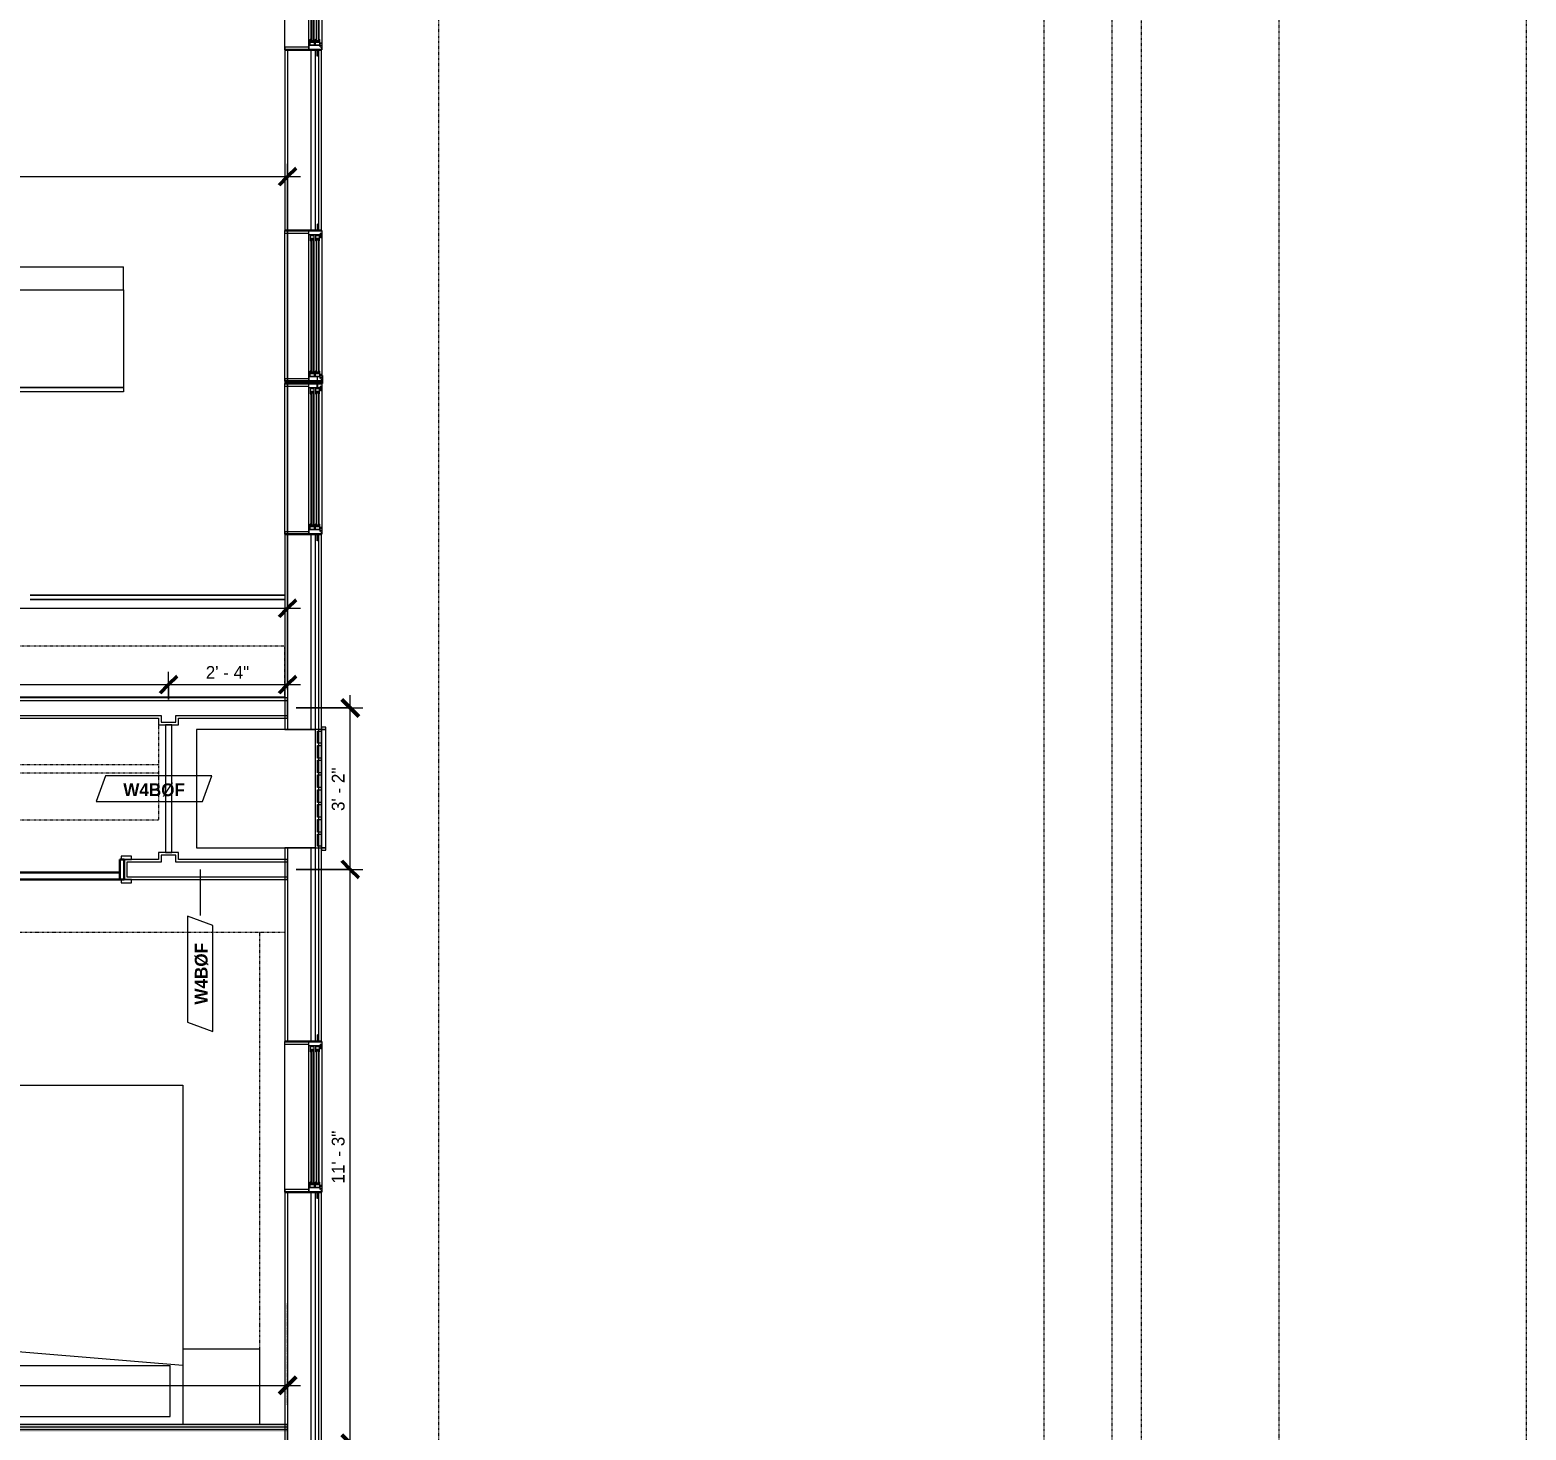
# Model space of a CAD drawing. Header units: inches. Extents: x -4010 to -1814, y 9846 to 12241.
# Drawn here: x -2165.4 to -1813.5, y 10418.9 to 10748.3 of the extents above; entities that cross this region are included whole.
import ezdxf

# ---------------------------------------------------------------- set-up
doc = ezdxf.new("R2010")
doc.units = ezdxf.units.IN
doc.header["$MEASUREMENT"] = 0
for name, pattern in [('Aligning Line 1_8_', [0.25, 0.125, -0.125]), ('Aligning Line 1_8__2_', [0.25, 0.125, -0.125]), ('Dash', [0.25, 0.125, -0.125]), ('Dash 3_32_', [0.1875, 0.09375, -0.09375]), ('Dash_2_', [0.25, 0.125, -0.125])]:
    doc.linetypes.add(name, pattern=pattern)
for name, color, linetype, lineweight in [('0-1', 7, 'Continuous', 5), ('0-2', 7, 'Continuous', 9), ('A-ANNO-DIMS', 211, 'Continuous', 9), ('A-ANNO-DIMS-32', 211, 'Continuous', 9), ('A-DETL-1', 90, 'Dash 3_32_', 18), ('A-DETL-GENF-HDLN-1', 7, 'Dash', 9), ('A-DETL-GENF-HDLN-2', 1, 'Continuous', 18), ('A-DOOR-3', 31, 'Continuous', 9), ('A-DOOR-4', 31, 'Continuous', 30), ('A-DOOR-FRAM-3', 31, 'Continuous', 30), ('A-GENM-1', 7, 'Continuous', 9), ('A-GLAZ', 151, 'Continuous', 18), ('A-GLAZ-1', 10, 'Continuous', 30), ('A-GLAZ-2', 7, 'Continuous', 9), ('A-WALL', 113, 'Continuous', 18), ('A-WALL-1', 7, 'Continuous', 9), ('A-WALL-2', 250, 'Continuous', 18), ('A-WALL-3', 113, 'Continuous', 9), ('A-WALL-IDEN', 211, 'Continuous', 9), ('G-ANNO-SYMB', 111, 'Aligning Line 1_8_', 9), ('G-ANNO-SYMB-1', 147, 'Aligning Line 1_8_', 9), ('G-ANNO-SYMB-2', 147, 'Aligning Line 1_8__2_', 9), ('G-ANNO-SYMB-4', 111, 'Dash_2_', 9), ('I-FURN', 30, 'Continuous', 9), ('I-FURN-HDLN', 30, 'Dash', 9), ('I-WALL-2', 241, 'Continuous', 5), ('I-WALL-3', 7, 'Continuous', 9), ('Q-CASE', 31, 'Continuous', 9), ('Q-CASE-HDLN', 31, 'Dash', 9)]:
    doc.layers.add(name, color=color, linetype=linetype, lineweight=lineweight)
doc.styles.add('Century Gothic', font='ufonts.com_century-gothic.ttf', dxfattribs={"height": 3})
doc.styles.add('Century Gothic_B_1', font='GOTHICB.TTF', dxfattribs={"height": 3})
doc.dimstyles.new('OD_1__HACK_2', dxfattribs={"dimscale": 12, "dimtxt": 3.132505, "dimasz": 0.333333, "dimexe": 0.25, "dimexo": 0.166667, "dimgap": 0.041667, "dimtad": 1, "dimdec": 4, "dimrnd": 0.0625, "dimzin": 3, "dimdsep": 46, "dimlunit": 4, "dimtxsty": 'Century Gothic', "dimblk1": 'OBLIQUE', "dimblk2": 'OBLIQUE', "dimsah": 1, "dimcen": 0.09, "dimdle": 0.25, "dimazin": 0, "dimtfac": 1, "dimtdec": 4, "dimtix": 1, "dimtmove": 0, "dimatfit": 3, "dimfxl": 1, "dimtvp": 1, "dimtfill": 1, "dimfrac": 2, "dimtolj": 1, "dimtzin": 0, "dimarcsym": 2})

# ---------------------------------------------------------------- blocks, each defined once
blk = doc.blocks.new('Window-Double_Hung-Marvin-Essential - ESDH3066 - 1st Floor-3090114-UNIT PLANS - 1ST FLOOR')
at = {"layer": 'A-DETL-GENF-HDLN-1'}
blk.add_line((16.1, -4.34), (-16.5, -4.34), dxfattribs=at)
at = {"layer": 'A-DETL-GENF-HDLN-2'}
for p, q in [((-17.13, 4.31), (-17.75, 4.31)), ((-17.13, -1.28), (-17.13, 4.31)), ((17.12, 4.31), (17.75, 4.31)), ((17.12, 4.31), (17.12, -1.28)), ((-19.25, -3.36), (-19.25, -3.31)), ((-19.25, -3.31), (-17.9, -3.31)), ((-17.75, -3.36), (-19.25, -3.36)), ((-17.9, -3.31), (-17.9, -3.2)), ((-17.9, -3.2), (-17.75, -3.2)), ((-16.72, -1.31), (-17.75, -1.31)), ((-17.75, -4.41), (-17.75, -1.31)), ((-16.72, -3.9), (-16.72, -1.31)), ((-16.56, -1.66), (-15.34, -1.66)), ((-16.56, -1.66), (-16.56, -2.59)), ((-15.34, -2.59), (-16.56, -2.59)), ((-16.56, -2.88), (-15.34, -2.88)), ((-16.56, -2.88), (-16.56, -3.81)), ((-15.28, -1.77), (-15.94, -1.77)), ((-15.94, -1.77), (-15.94, -2.49)), ((-15.94, -2.49), (-15.28, -2.49)), ((-15.28, -2.99), (-15.94, -2.99)), ((-15.94, -2.99), (-15.94, -3.71)), ((-15.84, -1.79), (-15.84, -2.48)), ((-15.84, -3.01), (-15.84, -3.7)), ((-15.54, -1.92), (-15.54, -2.35)), ((-15.54, -3.13), (-15.54, -3.57)), ((-15.34, -1.66), (-15.28, -1.72)), ((-15.34, -2.59), (-15.28, -2.53)), ((-15.34, -2.88), (-15.28, -2.94)), ((-15.28, -1.72), (-15.28, -1.77)), ((-15.28, -2.49), (-15.28, -2.53)), ((-15.28, -2.94), (-15.28, -2.99)), ((15.34, -1.66), (15.28, -1.72)), ((15.28, -1.72), (15.28, -1.77)), ((15.28, -1.77), (15.94, -1.77)), ((15.28, -2.49), (15.28, -2.53)), ((15.94, -2.49), (15.28, -2.49)), ((15.34, -2.59), (15.28, -2.53)), ((15.34, -2.88), (15.28, -2.94)), ((15.28, -2.94), (15.28, -2.99)), ((15.28, -2.99), (15.94, -2.99)), ((16.56, -1.66), (15.34, -1.66)), ((15.34, -2.59), (16.56, -2.59)), ((16.56, -2.88), (15.34, -2.88)), ((15.54, -1.92), (15.54, -2.35)), ((15.54, -3.13), (15.54, -3.57)), ((15.84, -1.79), (15.84, -2.48)), ((15.84, -3.01), (15.84, -3.7)), ((15.94, -1.77), (15.94, -2.49)), ((15.94, -2.99), (15.94, -3.71)), ((16.56, -1.66), (16.56, -2.59)), ((16.56, -2.88), (16.56, -3.81)), ((16.72, -3.9), (16.72, -1.31)), ((16.72, -1.31), (17.75, -1.31)), ((17.75, -4.41), (17.75, -1.31)), ((17.9, -3.2), (17.75, -3.2)), ((17.75, -3.36), (19.25, -3.36)), ((17.9, -3.31), (17.9, -3.2)), ((19.25, -3.31), (17.9, -3.31)), ((19.25, -3.36), (19.25, -3.31)), ((-17.75, -4.41), (-17.16, -4.41)), ((-17.08, -4), (-17.16, -4.41)), ((-17.08, -4), (-16.19, -4)), ((-16.85, -4.37), (-16.85, -4)), ((-16.3, -4.37), (-16.85, -4.37)), ((-16.38, -3.9), (-16.72, -3.9)), ((-15.34, -3.81), (-16.56, -3.81)), ((-16.38, -4), (-16.38, -3.9)), ((-16.18, -4.14), (-16.3, -4.14)), ((-16.3, -4.14), (-16.3, -4.37)), ((-16.19, -4), (-16.19, -4.09)), ((-16.19, -4.09), (-16.1, -4.09)), ((-16.18, -4.34), (-16.18, -4.14)), ((-16.18, -4.34), (-16.1, -4.34)), ((-16.1, -4.09), (-16.1, -4.34)), ((-15.94, -3.71), (-15.28, -3.71)), ((-15.34, -3.81), (-15.28, -3.75)), ((-15.28, -3.71), (-15.28, -3.75)), ((15.28, -3.71), (15.28, -3.75)), ((15.94, -3.71), (15.28, -3.71)), ((15.34, -3.81), (15.28, -3.75)), ((15.34, -3.81), (16.56, -3.81)), ((16.19, -4.09), (16.1, -4.09)), ((16.1, -4.09), (16.1, -4.34)), ((16.18, -4.34), (16.1, -4.34)), ((16.18, -4.34), (16.18, -4.14)), ((16.18, -4.14), (16.3, -4.14)), ((17.08, -4), (16.19, -4)), ((16.19, -4), (16.19, -4.09)), ((16.3, -4.14), (16.3, -4.37)), ((16.3, -4.37), (16.85, -4.37)), ((16.38, -4), (16.38, -3.9)), ((16.38, -3.9), (16.72, -3.9)), ((16.85, -4.37), (16.85, -4)), ((17.08, -4), (17.16, -4.41)), ((17.75, -4.41), (17.16, -4.41))]:
    blk.add_line(p, q, dxfattribs=at)
at = {"layer": 'A-GLAZ'}
for p, q in [((15.84, -1.79), (-15.84, -1.79)), ((15.84, -1.92), (-15.84, -1.92)), ((15.84, -2.35), (-15.84, -2.35)), ((15.84, -2.48), (-15.84, -2.48)), ((15.84, -3.01), (-15.84, -3.01)), ((15.84, -3.13), (-15.84, -3.13)), ((15.84, -3.57), (-15.84, -3.57)), ((15.84, -3.7), (-15.84, -3.7))]:
    blk.add_line(p, q, dxfattribs=at)
at = {"layer": 'A-GLAZ-1'}
for p, q in [((-17.75, -1.28), (-17.75, 4.31)), ((17.75, 4.31), (17.75, -1.28)), ((-17.75, -4.41), (-17.75, -1.31)), ((17.75, -1.31), (17.75, -4.41))]:
    blk.add_line(p, q, dxfattribs=at)
at = {"layer": 'A-GLAZ-2'}
for p, q in [((-17.75, 4.31), (17.75, 4.31)), ((-17.75, -1.31), (17.75, -1.31)), ((17.75, -4.41), (-17.75, -4.41))]:
    blk.add_line(p, q, dxfattribs=at)
blk = doc.blocks.new('Window-Double_Hung-Marvin-Essential - ESDH3066 - 1st Floor-V9-UNIT PLANS - 1ST FLOOR')
at = {"layer": 'A-DETL-GENF-HDLN-1'}
blk.add_line((16.1, -4.34), (-16.5, -4.34), dxfattribs=at)
at = {"layer": 'A-DETL-GENF-HDLN-2'}
for p, q in [((-17.13, 4.31), (-17.75, 4.31)), ((-17.13, -1.28), (-17.13, 4.31)), ((17.12, 4.31), (17.75, 4.31)), ((17.12, 4.31), (17.12, -1.28)), ((-19.25, -3.36), (-19.25, -3.31)), ((-19.25, -3.31), (-17.9, -3.31)), ((-17.75, -3.36), (-19.25, -3.36)), ((-17.9, -3.31), (-17.9, -3.2)), ((-17.9, -3.2), (-17.75, -3.2)), ((-16.72, -1.31), (-17.75, -1.31)), ((-17.75, -4.41), (-17.75, -1.31)), ((-16.72, -3.9), (-16.72, -1.31)), ((-16.56, -1.66), (-15.34, -1.66)), ((-16.56, -1.66), (-16.56, -2.59)), ((-15.34, -2.59), (-16.56, -2.59)), ((-16.56, -2.88), (-15.34, -2.88)), ((-16.56, -2.88), (-16.56, -3.81)), ((-15.28, -1.77), (-15.94, -1.77)), ((-15.94, -1.77), (-15.94, -2.49)), ((-15.94, -2.49), (-15.28, -2.49)), ((-15.28, -2.99), (-15.94, -2.99)), ((-15.94, -2.99), (-15.94, -3.71)), ((-15.84, -1.79), (-15.84, -2.48)), ((-15.84, -3.01), (-15.84, -3.7)), ((-15.54, -1.92), (-15.54, -2.35)), ((-15.54, -3.13), (-15.54, -3.57)), ((-15.34, -1.66), (-15.28, -1.72)), ((-15.34, -2.59), (-15.28, -2.53)), ((-15.34, -2.88), (-15.28, -2.94)), ((-15.28, -1.72), (-15.28, -1.77)), ((-15.28, -2.49), (-15.28, -2.53)), ((-15.28, -2.94), (-15.28, -2.99)), ((15.34, -1.66), (15.28, -1.72)), ((15.28, -1.72), (15.28, -1.77)), ((15.28, -1.77), (15.94, -1.77)), ((15.28, -2.49), (15.28, -2.53)), ((15.94, -2.49), (15.28, -2.49)), ((15.34, -2.59), (15.28, -2.53)), ((15.34, -2.88), (15.28, -2.94)), ((15.28, -2.94), (15.28, -2.99)), ((15.28, -2.99), (15.94, -2.99)), ((16.56, -1.66), (15.34, -1.66)), ((15.34, -2.59), (16.56, -2.59)), ((16.56, -2.88), (15.34, -2.88)), ((15.54, -1.92), (15.54, -2.35)), ((15.54, -3.13), (15.54, -3.57)), ((15.84, -1.79), (15.84, -2.48)), ((15.84, -3.01), (15.84, -3.7)), ((15.94, -1.77), (15.94, -2.49)), ((15.94, -2.99), (15.94, -3.71)), ((16.56, -1.66), (16.56, -2.59)), ((16.56, -2.88), (16.56, -3.81)), ((16.72, -3.9), (16.72, -1.31)), ((16.72, -1.31), (17.75, -1.31)), ((17.75, -4.41), (17.75, -1.31)), ((17.9, -3.2), (17.75, -3.2)), ((17.75, -3.36), (19.25, -3.36)), ((17.9, -3.31), (17.9, -3.2)), ((19.25, -3.31), (17.9, -3.31)), ((19.25, -3.36), (19.25, -3.31)), ((-17.75, -4.41), (-17.16, -4.41)), ((-17.08, -4), (-17.16, -4.41)), ((-17.08, -4), (-16.19, -4)), ((-16.85, -4.37), (-16.85, -4)), ((-16.3, -4.37), (-16.85, -4.37)), ((-16.38, -3.9), (-16.72, -3.9)), ((-15.34, -3.81), (-16.56, -3.81)), ((-16.38, -4), (-16.38, -3.9)), ((-16.18, -4.14), (-16.3, -4.14)), ((-16.3, -4.14), (-16.3, -4.37)), ((-16.19, -4), (-16.19, -4.09)), ((-16.19, -4.09), (-16.1, -4.09)), ((-16.18, -4.34), (-16.18, -4.14)), ((-16.18, -4.34), (-16.1, -4.34)), ((-16.1, -4.09), (-16.1, -4.34)), ((-15.94, -3.71), (-15.28, -3.71)), ((-15.34, -3.81), (-15.28, -3.75)), ((-15.28, -3.71), (-15.28, -3.75)), ((15.28, -3.71), (15.28, -3.75)), ((15.94, -3.71), (15.28, -3.71)), ((15.34, -3.81), (15.28, -3.75)), ((15.34, -3.81), (16.56, -3.81)), ((16.19, -4.09), (16.1, -4.09)), ((16.1, -4.09), (16.1, -4.34)), ((16.18, -4.34), (16.1, -4.34)), ((16.18, -4.34), (16.18, -4.14)), ((16.18, -4.14), (16.3, -4.14)), ((17.08, -4), (16.19, -4)), ((16.19, -4), (16.19, -4.09)), ((16.3, -4.14), (16.3, -4.37)), ((16.3, -4.37), (16.85, -4.37)), ((16.38, -4), (16.38, -3.9)), ((16.38, -3.9), (16.72, -3.9)), ((16.85, -4.37), (16.85, -4)), ((17.08, -4), (17.16, -4.41)), ((17.75, -4.41), (17.16, -4.41))]:
    blk.add_line(p, q, dxfattribs=at)
at = {"layer": 'A-GLAZ'}
for p, q in [((15.84, -1.79), (-15.84, -1.79)), ((15.84, -1.92), (-15.84, -1.92)), ((15.84, -2.35), (-15.84, -2.35)), ((15.84, -2.48), (-15.84, -2.48)), ((15.84, -3.01), (-15.84, -3.01)), ((15.84, -3.13), (-15.84, -3.13)), ((15.84, -3.57), (-15.84, -3.57)), ((15.84, -3.7), (-15.84, -3.7))]:
    blk.add_line(p, q, dxfattribs=at)
at = {"layer": 'A-GLAZ-1'}
for p, q in [((-17.75, -1.28), (-17.75, 4.31)), ((17.75, 4.31), (17.75, -1.28)), ((-17.75, -4.41), (-17.75, -1.31)), ((17.75, -1.31), (17.75, -4.41))]:
    blk.add_line(p, q, dxfattribs=at)
at = {"layer": 'A-GLAZ-2'}
for p, q in [((-17.75, 4.31), (17.75, 4.31)), ((-17.75, -1.31), (17.75, -1.31)), ((17.75, -4.41), (-17.75, -4.41)), ((17.75, -4.31), (18.25, -4.31)), ((17.75, -4.56), (17.75, -4.41)), ((19.62, -4.56), (17.75, -4.56)), ((19.62, -4.41), (19.62, -4.56))]:
    blk.add_line(p, q, dxfattribs=at)
blk = doc.blocks.new('V-Series_EWC4_SPVU_RFA_2015 - 1ST FLOOR-2484708-UNIT PLANS - 1ST FLOOR')
at = {"layer": 'A-GENM-1'}
for p, q in [((-3126, 12090.69), (-3126.56, 12090.69)), ((-3126.56, 12090.69), (-3126.56, 12089.69)), ((-3126.56, 12089.69), (-3126, 12089.69)), ((-3098.12, 12090.69), (-3126, 12090.69)), ((-3126, 12090.69), (-3126, 12089.69)), ((-3126, 12089.69), (-3126, 12090.69)), ((-3126, 12089.69), (-3098.12, 12089.69)), ((-3126, 12089.69), (-3126, 12060.25)), ((-3125.56, 12089.69), (-3126, 12089.69)), ((-3125.56, 12088.69), (-3125.56, 12089.69)), ((-3122.76, 12088.69), (-3125.56, 12088.69)), ((-3122.26, 12089.69), (-3122.76, 12089.69)), ((-3122.76, 12089.69), (-3122.76, 12088.69)), ((-3122.26, 12088.69), (-3122.26, 12089.69)), ((-3119.28, 12088.69), (-3122.26, 12088.69)), ((-3118.78, 12089.69), (-3119.28, 12089.69)), ((-3119.28, 12089.69), (-3119.28, 12088.69)), ((-3118.78, 12088.69), (-3118.78, 12089.69)), ((-3115.8, 12088.69), (-3118.78, 12088.69)), ((-3115.3, 12089.69), (-3115.8, 12089.69)), ((-3115.8, 12089.69), (-3115.8, 12088.69)), ((-3115.3, 12088.69), (-3115.3, 12089.69)), ((-3112.31, 12088.69), (-3115.3, 12088.69)), ((-3111.81, 12089.69), (-3112.31, 12089.69)), ((-3112.31, 12089.69), (-3112.31, 12088.69)), ((-3111.81, 12088.69), (-3111.81, 12089.69)), ((-3108.83, 12088.69), (-3111.81, 12088.69)), ((-3108.33, 12089.69), (-3108.83, 12089.69)), ((-3108.83, 12089.69), (-3108.83, 12088.69)), ((-3108.33, 12088.69), (-3108.33, 12089.69)), ((-3105.34, 12088.69), (-3108.33, 12088.69)), ((-3104.84, 12089.69), (-3105.34, 12089.69)), ((-3105.34, 12089.69), (-3105.34, 12088.69)), ((-3104.84, 12088.69), (-3104.84, 12089.69)), ((-3101.86, 12088.69), (-3104.84, 12088.69)), ((-3101.36, 12089.69), (-3101.86, 12089.69)), ((-3101.86, 12089.69), (-3101.86, 12088.69)), ((-3101.36, 12088.69), (-3101.36, 12089.69)), ((-3098.56, 12088.69), (-3101.36, 12088.69)), ((-3098.12, 12089.69), (-3098.56, 12089.69)), ((-3098.56, 12089.69), (-3098.56, 12088.69)), ((-3098.12, 12089.69), (-3098.12, 12090.69)), ((-3097.56, 12090.69), (-3098.12, 12090.69)), ((-3098.12, 12090.69), (-3098.12, 12089.69)), ((-3098.12, 12089.69), (-3097.56, 12089.69)), ((-3098.12, 12060.25), (-3098.12, 12089.69)), ((-3097.56, 12089.69), (-3097.56, 12090.69)), ((-3126, 12060.25), (-3098.12, 12060.25))]:
    blk.add_line(p, q, dxfattribs=at)
blk = doc.blocks.new('CTR - 1st Phase - Shell_rvt-1-UNIT PLANS - 1ST FLOOR')
at = {"layer": 'A-WALL-1'}
for p, q in [((-2105.45, 10743.64), (-2105.45, 10701.14)), ((-2099.82, 10743.64), (-2099.85, 10743.64)), ((-2096.82, 10701.14), (-2096.82, 10743.64)), ((-2099.85, 10701.14), (-2099.82, 10701.14)), ((-2105.45, 10665.64), (-2105.45, 10665.14)), ((-2099.82, 10665.64), (-2099.85, 10665.64)), ((-2099.85, 10665.14), (-2099.82, 10665.14)), ((-2105.45, 10629.64), (-2105.45, 10583.73)), ((-2099.82, 10629.64), (-2099.85, 10629.64)), ((-2096.82, 10510.34), (-2096.82, 10629.64)), ((-2105.45, 10583.73), (-2098.32, 10583.73)), ((-2098.32, 10583.73), (-2098.32, 10555.85)), ((-2098.32, 10555.85), (-2105.45, 10555.85)), ((-2105.45, 10555.85), (-2105.45, 10510.34)), ((-2099.85, 10510.34), (-2099.82, 10510.34)), ((-2105.45, 10474.84), (-2105.45, 10393.94)), ((-2099.82, 10474.84), (-2099.85, 10474.84)), ((-2096.82, 10393.94), (-2096.82, 10474.84))]:
    blk.add_line(p, q, dxfattribs=at)
at = {"layer": 'A-WALL-2'}
for p, q in [((-2104.82, 10743.64), (-2104.82, 10701.14)), ((-2099.32, 10743.64), (-2099.32, 10701.14)), ((-2098.32, 10743.64), (-2098.32, 10701.14)), ((-2097.57, 10743.64), (-2097.57, 10701.14)), ((-2104.82, 10665.64), (-2104.82, 10665.14)), ((-2099.32, 10665.64), (-2099.32, 10665.14)), ((-2098.32, 10665.64), (-2098.32, 10665.14)), ((-2097.57, 10665.64), (-2097.57, 10665.14)), ((-2104.82, 10629.64), (-2104.82, 10583.73)), ((-2099.32, 10629.64), (-2099.32, 10583.73)), ((-2098.32, 10629.64), (-2098.32, 10583.73)), ((-2097.57, 10629.64), (-2097.57, 10510.34)), ((-2104.82, 10555.85), (-2104.82, 10510.34)), ((-2099.32, 10555.85), (-2099.32, 10510.34)), ((-2098.32, 10555.85), (-2098.32, 10510.34)), ((-2104.82, 10474.84), (-2104.82, 10393.94)), ((-2099.32, 10474.84), (-2099.32, 10393.94)), ((-2098.32, 10474.84), (-2098.32, 10393.94)), ((-2097.57, 10474.84), (-2097.57, 10393.94))]:
    blk.add_line(p, q, dxfattribs=at)
at = {"layer": 'G-ANNO-SYMB-1'}
blk.add_line((-1926.95, 12240.76), (-1926.95, 9846.26), dxfattribs=at)
at = {"layer": '0-2'}
for name, p, rotation in [('Window-Double_Hung-Marvin-Essential - ESDH3066 - 1st Floor-3090114-UNIT PLANS - 1ST FLOOR', (-2101.14, 10761.39), 89.99999999999882), ('Window-Double_Hung-Marvin-Essential - ESDH3066 - 1st Floor-3090114-UNIT PLANS - 1ST FLOOR', (-2101.14, 10683.39), 89.99999999999882), ('Window-Double_Hung-Marvin-Essential - ESDH3066 - 1st Floor-V9-UNIT PLANS - 1ST FLOOR', (-2101.14, 10647.39), 89.99999999999882), ('V-Series_EWC4_SPVU_RFA_2015 - 1ST FLOOR-2484708-UNIT PLANS - 1ST FLOOR', (-14186.51, 7457.73), 269.9999999999999), ('Window-Double_Hung-Marvin-Essential - ESDH3066 - 1st Floor-3090114-UNIT PLANS - 1ST FLOOR', (-2101.14, 10492.59), 89.99999999999882)]:
    blk.add_blockref(name, p, dxfattribs=dict(at, rotation=rotation))
blk = doc.blocks.new('CTR - 1st Phase - Common Walls_rvt-1-UNIT PLANS - 1ST FLOOR')
at = {"layer": 'I-WALL-2'}
for points in [[(-2437.28, 10419.6), (-2104.82, 10419.6), (-2104.82, 10420.23), (-2322.22, 10420.23), (-2322.22, 10420.04), (-2370.22, 10420.04), (-2370.22, 10420.23), (-2437.91, 10420.23)], [(-2431.14, 10418.48), (-2104.82, 10418.48), (-2104.82, 10418.98), (-2437.54, 10418.98), (-2437.04, 10418.48), (-2436.16, 10418.48)], [(-2436.66, 10418.98), (-2104.82, 10418.98), (-2104.82, 10419.6), (-2437.28, 10419.6)]]:
    blk.add_hatch(color=256, dxfattribs=at).paths.add_polyline_path(points, flags=0)
at = {"layer": 'A-WALL-2'}
for p, q in [((-2104.82, 10419.6), (-2437.28, 10419.6)), ((-2104.82, 10418.98), (-2436.66, 10418.98))]:
    blk.add_line(p, q, dxfattribs=at)
at = {"layer": 'G-ANNO-SYMB-1'}
for p, q in [((-1910.96, 12240.76), (-1910.96, 9846.26)), ((-1871.64, 11153.43), (-1871.64, 9846.26))]:
    blk.add_line(p, q, dxfattribs=at)
at = {"layer": 'I-WALL-3'}
for p, q in [((-2104.82, 10420.23), (-2322.22, 10420.23)), ((-2104.82, 10411.35), (-2104.82, 10420.23))]:
    blk.add_line(p, q, dxfattribs=at)
blk = doc.blocks.new('CTR - 1st Phase -Stairs _ Elevators_rvt-1-UNIT PLANS - 1ST FLOOR')
at = {"layer": 'G-ANNO-SYMB-1'}
blk.add_line((-1910.96, 12240.76), (-1910.96, 9846.26), dxfattribs=at)
blk = doc.blocks.new('CTR - 1st Phase - Structure_rvt-1-UNIT PLANS - 1ST FLOOR')
at = {"layer": 'G-ANNO-SYMB-2'}
for p, q in [((-1910.96, 12240.76), (-1910.96, 9846.26)), ((-1904.06, 12122.03), (-1904.06, 9867.01))]:
    blk.add_line(p, q, dxfattribs=at)
blk = doc.blocks.new('083100 - Access Doors and Panels - Type 1 - 083100 - Access Doors and Panels - Type 1-3934919-UNIT PLANS - 1ST FLOOR')
at = {"layer": 'A-DOOR-3'}
for p, q in [((15, 0.75), (-15, 0.75)), ((-15, 0.75), (-15, -0.75)), ((15, -0.75), (15, 0.75)), ((-15, -0.75), (15, -0.75))]:
    blk.add_line(p, q, dxfattribs=at)
blk = doc.blocks.new('SLIDING - FLUSH - TRIPLE PANEL - 8-0 x 6-8-3247603-UNIT PLANS - 1ST FLOOR')
at = {"layer": 'A-DOOR-3'}
for p, q in [((-48.25, 3), (-50.75, 3)), ((-50.75, 3), (-50.75, 2.25)), ((-50.75, 2.25), (-48.25, 2.25)), ((-48.25, 2.25), (-48.25, 3)), ((48.25, 3), (48.25, 2.25)), ((50.75, 3), (48.25, 3)), ((48.25, 2.25), (50.75, 2.25)), ((50.75, 2.25), (50.75, 3)), ((-48.25, -2.5), (-50.75, -2.5)), ((-50.75, -2.5), (-50.75, -3.25)), ((-50.75, -3.25), (-48.25, -3.25)), ((-48.25, -3.25), (-48.25, -2.5)), ((50.75, -2.5), (48.25, -2.5)), ((48.25, -2.5), (48.25, -3.25)), ((48.25, -3.25), (50.75, -3.25)), ((50.75, -3.25), (50.75, -2.5))]:
    blk.add_line(p, q, dxfattribs=at)
at = {"layer": 'A-DOOR-4'}
for p, q in [((-16, 2.25), (-48, 2.25)), ((-48, 2.25), (-48, 0.625)), ((-48, 0.625), (-16, 0.625)), ((-16, 0.625), (-16, 2.25)), ((16, 0.75), (-16, 0.75)), ((-16, 0.75), (-16, -0.625)), ((48, 2.125), (16, 2.125)), ((16, 2.125), (16, 0.75)), ((16, -0.625), (16, 0.75)), ((16, 0.75), (48, 0.75)), ((48, 0.75), (48, 2.125)), ((-16, -0.625), (16, -0.625))]:
    blk.add_line(p, q, dxfattribs=at)
at = {"layer": 'A-DOOR-FRAM-3'}
for p, q in [((-48, 2.25), (-49, 2.25)), ((-49, 2.25), (-49, -2.5)), ((-48, -2.5), (-48, 2.25)), ((49, 2.25), (48, 2.25)), ((48, 2.25), (48, -2.5)), ((49, -2.5), (49, 2.25)), ((-49, -2.5), (-48, -2.5)), ((48, -2.5), (49, -2.5))]:
    blk.add_line(p, q, dxfattribs=at)
blk = doc.blocks.new('OD_CW_Closet - OD_CW_Closet-3906524-UNIT PLANS - 1ST FLOOR')
at = {"layer": 'Q-CASE-HDLN'}
for p, q in [((0.74, -24), (0.74, 0)), ((0.74, 0), (122.59, 0)), ((122.59, 0), (122.59, -24)), ((0.74, -11), (122.59, -11)), ((0.74, -13), (122.59, -13)), ((122.59, -24), (0.74, -24))]:
    blk.add_line(p, q, dxfattribs=at)
blk = doc.blocks.new('Bed-Standard - King 78_ x 80_-V77-UNIT PLANS - 1ST FLOOR')
at = {"layer": 'I-FURN'}
for p, q in [((-28.31, 41.8), (49.69, 41.8)), ((-28.31, -38.02), (-28.31, 41.8)), ((49.69, 41.8), (49.69, -38.02)), ((49.69, -24.2), (-28.31, -17.63)), ((-25.31, -24.2), (46.69, -24.2)), ((-25.31, -36.2), (-25.31, -24.2)), ((46.69, -36.2), (46.69, -24.2)), ((-25.31, -36.2), (46.69, -36.2))]:
    blk.add_line(p, q, dxfattribs=at)
at = {"layer": 'I-FURN-HDLN'}
for p, q in [((-64.31, 77.8), (73.69, 77.8)), ((-64.31, -38.02), (-64.31, 77.8)), ((67.69, 77.8), (67.69, -38.02))]:
    blk.add_line(p, q, dxfattribs=at)
blk = doc.blocks.new('Table-Night Stand - 18_ x 18_ x 24_-V96-UNIT PLANS - 1ST FLOOR')
at = {"layer": 'I-FURN'}
for p, q in [((0.15, 0), (18.15, 0)), ((18.15, 0), (18.15, -17.81))]:
    blk.add_line(p, q, dxfattribs=at)
blk = doc.blocks.new('OD_CW_Base Cabinet - OD_CW_Base Cabinet-3906767-UNIT PLANS - 1ST FLOOR')
at = {"layer": 'Q-CASE'}
for p, q in [((116.59, 24), (0.74, 24)), ((0.74, 24), (116.59, 24)), ((116.59, 22.12), (116.59, 24)), ((116.59, 24), (116.59, 22.12)), ((0.74, 1), (116.59, 1)), ((116.59, 1), (0.74, 1)), ((0.74, 0), (116.59, 0)), ((116.59, 0), (0.74, 0))]:
    blk.add_line(p, q, dxfattribs=at)
blk = doc.blocks.new('OD_CW_Upper Cabinet - OD_CW_Upper Cabinet-3906656-UNIT PLANS - 1ST FLOOR')
at = {"layer": 'Q-CASE-HDLN'}
for p, q in [((152.22, 24), (0.74, 24)), ((0.74, 24), (0.74, 12)), ((152.22, 12), (152.22, 24)), ((0.74, 12), (152.22, 12))]:
    blk.add_line(p, q, dxfattribs=at)
blk = doc.blocks.new('OD_CW_Base Cabinet - OD_CW_Base Cabinet-3907250-UNIT PLANS - 1ST FLOOR')
at = {"layer": 'Q-CASE'}
for p, q in [((0.74, -24), (0.74, 0)), ((0.74, 0), (132.74, 0)), ((0.74, -1), (0.74, 0)), ((0.74, 0), (132.74, 0)), ((132.74, -1), (0.74, -1)), ((0.74, -24), (0.74, -1)), ((0.74, -1), (132.74, -1)), ((132.74, 0), (132.74, -24)), ((132.74, 0), (132.74, -1)), ((132.74, -1), (132.74, -24)), ((132.74, -24), (0.74, -24)), ((132.74, -24), (0.74, -24))]:
    blk.add_line(p, q, dxfattribs=at)
blk = doc.blocks.new('DIMBLOCK141-UNIT PLANS - 1ST FLOOR')
at = {"layer": 'A-ANNO-DIMS-32', "lineweight": 50}
for p, q in [((-2281.6, 10429.39), (-2279.6, 10431.39)), ((-2104.82, 10429.39), (-2102.82, 10431.39)), ((-2281.6, 10429.39), (-2283.6, 10427.39)), ((-2104.82, 10429.39), (-2106.82, 10427.39))]:
    blk.add_line(p, q, dxfattribs=at)
at = {"layer": 'A-ANNO-DIMS-32'}
for p, q in [((-2281.6, 10430.22), (-2281.6, 10426.39)), ((-2281.6, 10429.39), (-2281.6, 10430.22)), ((-2281.6, 10429.39), (-2101.82, 10429.39)), ((-2104.82, 10430.22), (-2104.82, 10426.39)), ((-2104.82, 10429.39), (-2104.82, 10430.22))]:
    blk.add_line(p, q, dxfattribs=at)
at = {"layer": 'A-ANNO-DIMS-32', "color": 0, "insert": (-2203.45, 10433.73), "char_height": 3, "width": 24.5827, "attachment_point": 1, "line_spacing_factor": 0.984502, "style": 'Century Gothic', "bg_fill": 3, "box_fill_scale": 1.25, "bg_fill_color": 256, "bg_fill_true_color": 13158600, "bg_fill_transparency": 0}
blk.add_mtext('14\' - 8 3/4"', dxfattribs=at)
blk = doc.blocks.new('_Oblique')
at = {"color": 0, "linetype": 'ByBlock', "lineweight": -2}
blk.add_line((-0.5, -0.5), (0.5, 0.5), dxfattribs=at)
blk = doc.blocks.new('DIMBLOCK142-UNIT PLANS - 1ST FLOOR')
at = {"layer": 'A-ANNO-DIMS-32'}
for p, q in [((-2102.82, 10550.79), (-2087.09, 10550.79)), ((-2090.09, 10550.79), (-2102.82, 10550.79)), ((-2090.09, 10412.79), (-2090.09, 10550.79)), ((-2088.45, 10415.79), (-2093.09, 10415.79)), ((-2090.09, 10415.79), (-2088.45, 10415.79))]:
    blk.add_line(p, q, dxfattribs=at)
at = {"layer": 'A-ANNO-DIMS-32', "lineweight": 50}
for p, q in [((-2090.09, 10550.79), (-2092.09, 10552.79)), ((-2090.09, 10550.79), (-2088.09, 10548.79)), ((-2090.09, 10415.79), (-2092.09, 10417.79)), ((-2090.09, 10415.79), (-2088.09, 10413.79))]:
    blk.add_line(p, q, dxfattribs=at)
at = {"layer": 'A-ANNO-DIMS-32', "color": 0, "insert": (-2094.43, 10476.88), "char_height": 3, "width": 15.394, "attachment_point": 1, "rotation": 90, "line_spacing_factor": 0.984502, "style": 'Century Gothic', "bg_fill": 3, "box_fill_scale": 1.25, "bg_fill_color": 256, "bg_fill_true_color": 13158600, "bg_fill_transparency": 0}
blk.add_mtext('11\' - 3"', dxfattribs=at)
blk = doc.blocks.new('DIMBLOCK143-UNIT PLANS - 1ST FLOOR')
at = {"layer": 'A-ANNO-DIMS-32'}
for p, q in [((-2102.82, 10588.79), (-2087.09, 10588.79)), ((-2090.09, 10588.79), (-2102.82, 10588.79)), ((-2090.09, 10550.79), (-2090.09, 10591.79)), ((-2102.82, 10550.79), (-2087.09, 10550.79)), ((-2090.09, 10550.79), (-2102.82, 10550.79))]:
    blk.add_line(p, q, dxfattribs=at)
at = {"layer": 'A-ANNO-DIMS-32', "lineweight": 50}
for p, q in [((-2090.09, 10588.79), (-2092.09, 10590.79)), ((-2090.09, 10588.79), (-2088.09, 10586.79)), ((-2090.09, 10550.79), (-2092.09, 10552.79)), ((-2090.09, 10550.79), (-2088.09, 10548.79))]:
    blk.add_line(p, q, dxfattribs=at)
at = {"layer": 'A-ANNO-DIMS-32', "color": 0, "insert": (-2094.43, 10564.54), "char_height": 3, "width": 12.5897, "attachment_point": 1, "rotation": 90, "line_spacing_factor": 0.984502, "style": 'Century Gothic', "bg_fill": 3, "box_fill_scale": 1.25, "bg_fill_color": 256, "bg_fill_true_color": 13158600, "bg_fill_transparency": 0}
blk.add_mtext('3\' - 2"', dxfattribs=at)
blk = doc.blocks.new('DIMBLOCK144-UNIT PLANS - 1ST FLOOR')
at = {"layer": 'A-ANNO-DIMS-32'}
for p, q in [((-2259.43, 10590.79), (-2259.43, 10597.29)), ((-2132.82, 10590.79), (-2132.82, 10597.29)), ((-2262.43, 10594.29), (-2132.82, 10594.29)), ((-2259.43, 10594.29), (-2259.43, 10590.79)), ((-2132.82, 10594.29), (-2132.82, 10590.79))]:
    blk.add_line(p, q, dxfattribs=at)
at = {"layer": 'A-ANNO-DIMS-32', "lineweight": 50}
for p, q in [((-2259.43, 10594.29), (-2257.43, 10596.29)), ((-2132.82, 10594.29), (-2130.82, 10596.29)), ((-2259.43, 10594.29), (-2261.43, 10592.29)), ((-2132.82, 10594.29), (-2134.82, 10592.29))]:
    blk.add_line(p, q, dxfattribs=at)
at = {"layer": 'A-ANNO-DIMS-32', "color": 0, "insert": (-2206.37, 10598.64), "char_height": 3, "width": 24.5827, "attachment_point": 1, "line_spacing_factor": 0.984502, "style": 'Century Gothic', "bg_fill": 3, "box_fill_scale": 1.25, "bg_fill_color": 256, "bg_fill_true_color": 13158600, "bg_fill_transparency": 0}
blk.add_mtext('10\' - 6 5/8"', dxfattribs=at)
blk = doc.blocks.new('DIMBLOCK145-UNIT PLANS - 1ST FLOOR')
at = {"layer": 'A-ANNO-DIMS-32'}
for p, q in [((-2132.82, 10590.79), (-2132.82, 10597.29)), ((-2104.82, 10593.16), (-2104.82, 10597.29)), ((-2132.82, 10594.29), (-2101.82, 10594.29)), ((-2132.82, 10594.29), (-2132.82, 10590.79)), ((-2104.82, 10594.29), (-2104.82, 10593.16))]:
    blk.add_line(p, q, dxfattribs=at)
at = {"layer": 'A-ANNO-DIMS-32', "lineweight": 50}
for p, q in [((-2132.82, 10594.29), (-2130.82, 10596.29)), ((-2104.82, 10594.29), (-2102.82, 10596.29)), ((-2132.82, 10594.29), (-2134.82, 10592.29)), ((-2104.82, 10594.29), (-2106.82, 10592.29))]:
    blk.add_line(p, q, dxfattribs=at)
at = {"layer": 'A-ANNO-DIMS-32', "color": 0, "insert": (-2124.07, 10598.64), "char_height": 3, "width": 12.5897, "attachment_point": 1, "line_spacing_factor": 0.984502, "style": 'Century Gothic', "bg_fill": 3, "box_fill_scale": 1.25, "bg_fill_color": 256, "bg_fill_true_color": 13158600, "bg_fill_transparency": 0}
blk.add_mtext('2\' - 4"', dxfattribs=at)
blk = doc.blocks.new('DIMBLOCK147-UNIT PLANS - 1ST FLOOR')
at = {"layer": 'A-ANNO-DIMS-32', "lineweight": 50}
for p, q in [((-2259.43, 10612.24), (-2257.43, 10614.24)), ((-2104.82, 10612.24), (-2102.82, 10614.24)), ((-2259.43, 10612.24), (-2261.43, 10610.24)), ((-2104.82, 10612.24), (-2106.82, 10610.24))]:
    blk.add_line(p, q, dxfattribs=at)
at = {"layer": 'A-ANNO-DIMS-32'}
for p, q in [((-2104.82, 10593.16), (-2104.82, 10615.24)), ((-2262.43, 10612.24), (-2101.82, 10612.24)), ((-2259.43, 10613.07), (-2259.43, 10609.24)), ((-2259.43, 10612.24), (-2259.43, 10613.07)), ((-2104.82, 10612.24), (-2104.82, 10593.16))]:
    blk.add_line(p, q, dxfattribs=at)
at = {"layer": 'A-ANNO-DIMS-32', "color": 0, "insert": (-2193.54, 10616.59), "char_height": 3, "width": 27.387, "attachment_point": 1, "line_spacing_factor": 0.984502, "style": 'Century Gothic', "bg_fill": 3, "box_fill_scale": 1.25, "bg_fill_color": 256, "bg_fill_true_color": 13158600, "bg_fill_transparency": 0}
blk.add_mtext('12\' - 10 5/8"', dxfattribs=at)
blk = doc.blocks.new('DIMBLOCK149-UNIT PLANS - 1ST FLOOR')
at = {"layer": 'A-ANNO-DIMS-32', "lineweight": 50}
for p, q in [((-2520.62, 10713.81), (-2518.62, 10715.81)), ((-2104.82, 10713.81), (-2102.82, 10715.81)), ((-2520.62, 10713.81), (-2522.62, 10711.81)), ((-2104.82, 10713.81), (-2106.82, 10711.81))]:
    blk.add_line(p, q, dxfattribs=at)
at = {"layer": 'A-ANNO-DIMS-32'}
for p, q in [((-2104.82, 10593.16), (-2104.82, 10716.81)), ((-2523.62, 10713.81), (-2101.82, 10713.81)), ((-2520.62, 10714.63), (-2520.62, 10710.81)), ((-2520.62, 10713.81), (-2520.62, 10714.63)), ((-2104.82, 10713.81), (-2104.82, 10593.16))]:
    blk.add_line(p, q, dxfattribs=at)
at = {"layer": 'A-ANNO-DIMS-32', "color": 0, "insert": (-2325.3, 10718.15), "char_height": 3, "width": 30.1914, "attachment_point": 1, "line_spacing_factor": 0.984502, "style": 'Century Gothic', "bg_fill": 3, "box_fill_scale": 1.25, "bg_fill_color": 256, "bg_fill_true_color": 13158600, "bg_fill_transparency": 0}
blk.add_mtext('34\' - 7 13/16"', dxfattribs=at)
blk = doc.blocks.new('Wall Tag - Arch Wall-3956453-UNIT PLANS - 1ST FLOOR')
at = {"layer": 'A-WALL-IDEN'}
for p, q in [((-0.356, 0.094), (-0.424, -0.094)), ((0.424, 0.094), (-0.356, 0.094)), ((0.356, -0.094), (0.424, 0.094)), ((-0.424, -0.094), (0.356, -0.094))]:
    blk.add_line(p, q, dxfattribs=at)

msp = doc.modelspace()

# ---------------------------------------------------------------- linework, layer by layer
at = {"layer": 'G-ANNO-SYMB'}
msp.add_line((-1813.52288, 12240.74859), (-1813.52288, 9846.2766), dxfattribs=at)

# ---------------------------------------------------------------- block references
at = {"layer": '0-1'}
msp.add_blockref('CTR - 1st Phase - Shell_rvt-1-UNIT PLANS - 1ST FLOOR', (0, 0), dxfattribs=at)

# ---------------------------------------------------------------- next in the draw order: block references
for name in ['CTR - 1st Phase - Common Walls_rvt-1-UNIT PLANS - 1ST FLOOR', 'CTR - 1st Phase -Stairs _ Elevators_rvt-1-UNIT PLANS - 1ST FLOOR']:
    msp.add_blockref(name, (0, 0), dxfattribs=at)

# ---------------------------------------------------------------- next in the draw order: block references
msp.add_blockref('CTR - 1st Phase - Structure_rvt-1-UNIT PLANS - 1ST FLOOR', (0, 0), dxfattribs=at)

# ---------------------------------------------------------------- next in the draw order: linework, layer by layer
at = {"layer": 'A-DETL-1'}
msp.add_line((-2104.82374, 10424.79304), (-2104.82374, 10448.79304), dxfattribs=at)
at = {"layer": 'A-WALL'}
for p, q in [((-2257.67963, 10590.5394), (-2104.82374, 10590.5394)), ((-2257.67963, 10587.0394), (-2134.57374, 10587.0394)), ((-2134.57374, 10587.0394), (-2134.57374, 10585.4144)), ((-2134.57374, 10585.4144), (-2131.07374, 10585.4144)), ((-2131.07374, 10587.0394), (-2104.82374, 10587.0394)), ((-2131.07374, 10585.4144), (-2131.07374, 10587.0394)), ((-2131.07374, 10554.1644), (-2134.57374, 10554.1644)), ((-2134.57374, 10554.1644), (-2134.57374, 10552.5394)), ((-2131.07374, 10552.5394), (-2131.07374, 10554.1644)), ((-2134.57374, 10552.5394), (-2142.62374, 10552.5394)), ((-2142.62374, 10552.5394), (-2142.62374, 10549.0394)), ((-2104.82374, 10552.5394), (-2131.07374, 10552.5394)), ((-2142.62374, 10549.0394), (-2104.82374, 10549.0394))]:
    msp.add_line(p, q, dxfattribs=at)
at = {"layer": 'A-WALL-3'}
for p, q in [((-2275.44874, 10692.5394), (-2143.44874, 10692.5394)), ((-2143.44874, 10687.1644), (-2143.44874, 10692.5394)), ((-2104.82374, 10591.1644), (-2257.05463, 10591.1644)), ((-2104.82374, 10586.4144), (-2104.82374, 10591.1644)), ((-2257.05463, 10586.4144), (-2135.19874, 10586.4144)), ((-2135.19874, 10586.4144), (-2135.19874, 10584.7894)), ((-2130.44874, 10586.4144), (-2104.82374, 10586.4144)), ((-2130.44874, 10584.7894), (-2130.44874, 10586.4144)), ((-2135.19874, 10584.7894), (-2130.44874, 10584.7894)), ((-2130.44874, 10554.7894), (-2135.19874, 10554.7894)), ((-2135.19874, 10554.7894), (-2135.19874, 10553.1644)), ((-2130.44874, 10553.1644), (-2130.44874, 10554.7894)), ((-2135.19874, 10553.1644), (-2143.24874, 10553.1644)), ((-2143.24874, 10553.1644), (-2143.24874, 10548.4144)), ((-2104.82374, 10553.1644), (-2130.44874, 10553.1644)), ((-2104.82374, 10548.4144), (-2104.82374, 10553.1644)), ((-2143.24874, 10548.4144), (-2104.82374, 10548.4144))]:
    msp.add_line(p, q, dxfattribs=at)
at = {"layer": 'A-WALL-IDEN'}
msp.add_line((-2125.38964, 10550.7894), (-2125.38964, 10539.94624), dxfattribs=at)
at = {"layer": 'G-ANNO-SYMB-4'}
msp.add_line((-2069.36124, 10851.74295), (-2069.36124, 10411.3519), dxfattribs=at)

# ---------------------------------------------------------------- next in the draw order: block references
at = {"layer": 'A-DOOR-3'}
for name, p, rotation in [('083100 - Access Doors and Panels - Type 1 - 083100 - Access Doors and Panels - Type 1-3934919-UNIT PLANS - 1ST FLOOR', (-2132.82374, 10569.7894), 90.00000000004707), ('SLIDING - FLUSH - TRIPLE PANEL - 8-0 x 6-8-3247603-UNIT PLANS - 1ST FLOOR', (-2192.24874, 10550.6644), 180)]:
    msp.add_blockref(name, p, dxfattribs=dict(at, rotation=rotation))
at = {"layer": 'A-WALL-IDEN', "xscale": 31.99999999999999, "yscale": 31.99999999999999, "zscale": 31.99999999999999}
msp.add_blockref('Wall Tag - Arch Wall-3956453-UNIT PLANS - 1ST FLOOR', (-2136.24175, 10569.7894), dxfattribs=at)
at = {"layer": 'A-WALL-IDEN', "xscale": 31.99999999999999, "yscale": 31.99999999999999, "zscale": 31.99999999999999, "rotation": 89.99999999999991}
msp.add_blockref('Wall Tag - Arch Wall-3956453-UNIT PLANS - 1ST FLOOR', (-2125.38964, 10526.21454), dxfattribs=at)
at = {"layer": 'I-FURN'}
for name, p in [('Bed-Standard - King 78_ x 80_-V77-UNIT PLANS - 1ST FLOOR', (-2179.13726, 10458.24431)), ('Table-Night Stand - 18_ x 18_ x 24_-V96-UNIT PLANS - 1ST FLOOR', (-2129.59573, 10438.0394))]:
    msp.add_blockref(name, p, dxfattribs=at)
at = {"layer": 'Q-CASE', "rotation": 180}
for name, p in [('OD_CW_Base Cabinet - OD_CW_Base Cabinet-3907250-UNIT PLANS - 1ST FLOOR', (-2142.71103, 10663.1644)), ('OD_CW_Base Cabinet - OD_CW_Base Cabinet-3906767-UNIT PLANS - 1ST FLOOR', (-2104.71103, 10615.28758)), ('OD_CW_Upper Cabinet - OD_CW_Upper Cabinet-3906656-UNIT PLANS - 1ST FLOOR', (-2104.71103, 10615.28758)), ('OD_CW_Closet - OD_CW_Closet-3906524-UNIT PLANS - 1ST FLOOR', (-2134.46103, 10562.4144))]:
    msp.add_blockref(name, p, dxfattribs=at)

# ---------------------------------------------------------------- next in the draw order: texts
at = {"layer": 'A-WALL-IDEN', "insert": (-2143.45767, 10571.03693), "char_height": 3, "width": 17.372, "attachment_point": 1, "style": 'Century Gothic_B_1'}
msp.add_mtext('W4BØF', dxfattribs=at)
at = {"layer": 'A-WALL-IDEN', "insert": (-2126.63718, 10518.99861), "char_height": 3, "width": 17.372, "attachment_point": 1, "rotation": 90, "style": 'Century Gothic_B_1'}
msp.add_mtext('W4BØF', dxfattribs=at)

# ---------------------------------------------------------------- next in the draw order: dimensions: what is measured, and where the dimension line sits
at = {"layer": 'A-ANNO-DIMS'}
for base, p1, p2, override, picture, middle in [((-2132.82374, 10594.29293), (-2259.42963, 10588.7894), (-2132.82374, 10588.7894), {"dimpost": '<>', "dimfxl": 126.605893}, 'DIMBLOCK144-UNIT PLANS - 1ST FLOOR', (-2196.12668, 10596.53461)), ((-2104.823737, 10429.387912), (-2281.595688, 10432.216339), (-2104.823737, 10432.216339), {"dimpost": '<>', "dimfxl": 176.771952}, 'DIMBLOCK141-UNIT PLANS - 1ST FLOOR', (-2193.209712, 10431.629585))]:
    dim = msp.add_linear_dim(base=base, p1=p1, p2=p2, dimstyle='OD_1__HACK_2', override=override, dxfattribs=at)
    dim.commit()
    dim.dimension.update_dxf_attribs({"geometry": picture, "text_midpoint": middle})

# ---------------------------------------------------------------- next in the draw order: dimensions: what is measured, and where the dimension line sits
dim = msp.add_linear_dim(base=(-2090.0853, 10550.7894), p1=(-2090.44874, 10415.7894), p2=(-2104.82374, 10550.7894), angle=90, dimstyle='OD_1__HACK_2', override={"dimpost": '<>', "dimfxl": 135.763178}, dxfattribs=at)
dim.commit()
dim.dimension.update_dxf_attribs({"geometry": 'DIMBLOCK142-UNIT PLANS - 1ST FLOOR', "text_midpoint": (-2092.16076, 10483.2894)})

# ---------------------------------------------------------------- next in the draw order: dimensions: what is measured, and where the dimension line sits
dim = msp.add_linear_dim(base=(-2090.0853, 10588.7894), p1=(-2104.82374, 10550.7894), p2=(-2104.82374, 10588.7894), angle=90, dimstyle='OD_1__HACK_2', override={"dimpost": '<>', "dimfxl": 38}, dxfattribs=at)
dim.commit()
dim.dimension.update_dxf_attribs({"geometry": 'DIMBLOCK143-UNIT PLANS - 1ST FLOOR', "text_midpoint": (-2092.16076, 10569.7894)})

# ---------------------------------------------------------------- next in the draw order: dimensions: what is measured, and where the dimension line sits
dim = msp.add_linear_dim(base=(-2104.82374, 10594.29293), p1=(-2132.82374, 10588.7894), p2=(-2104.82374, 10591.1644), dimstyle='OD_1__HACK_2', override={"dimpost": '<>', "dimfxl": 28.100545}, dxfattribs=at)
dim.commit()
dim.dimension.update_dxf_attribs({"geometry": 'DIMBLOCK145-UNIT PLANS - 1ST FLOOR', "text_midpoint": (-2118.82374, 10596.33066)})

# ---------------------------------------------------------------- next in the draw order: dimensions: what is measured, and where the dimension line sits
dim = msp.add_linear_dim(base=(-2104.82374, 10612.24367), p1=(-2259.42963, 10615.0721), p2=(-2104.82374, 10591.1644), dimstyle='OD_1__HACK_2', override={"dimpost": '<>', "dimfxl": 156.443474}, dxfattribs=at)
dim.commit()
dim.dimension.update_dxf_attribs({"geometry": 'DIMBLOCK147-UNIT PLANS - 1ST FLOOR', "text_midpoint": (-2182.12668, 10614.48534)})

# ---------------------------------------------------------------- next in the draw order: dimensions: what is measured, and where the dimension line sits
dim = msp.add_linear_dim(base=(-2104.82374, 10713.80603), p1=(-2520.62374, 10716.63446), p2=(-2104.82374, 10591.1644), dimstyle='OD_1__HACK_2', override={"dimpost": '<>', "dimfxl": 434.31829}, dxfattribs=at)
dim.commit()
dim.dimension.update_dxf_attribs({"geometry": 'DIMBLOCK149-UNIT PLANS - 1ST FLOOR', "text_midpoint": (-2312.72374, 10716.0477)})

doc.saveas('drawing.dxf')
